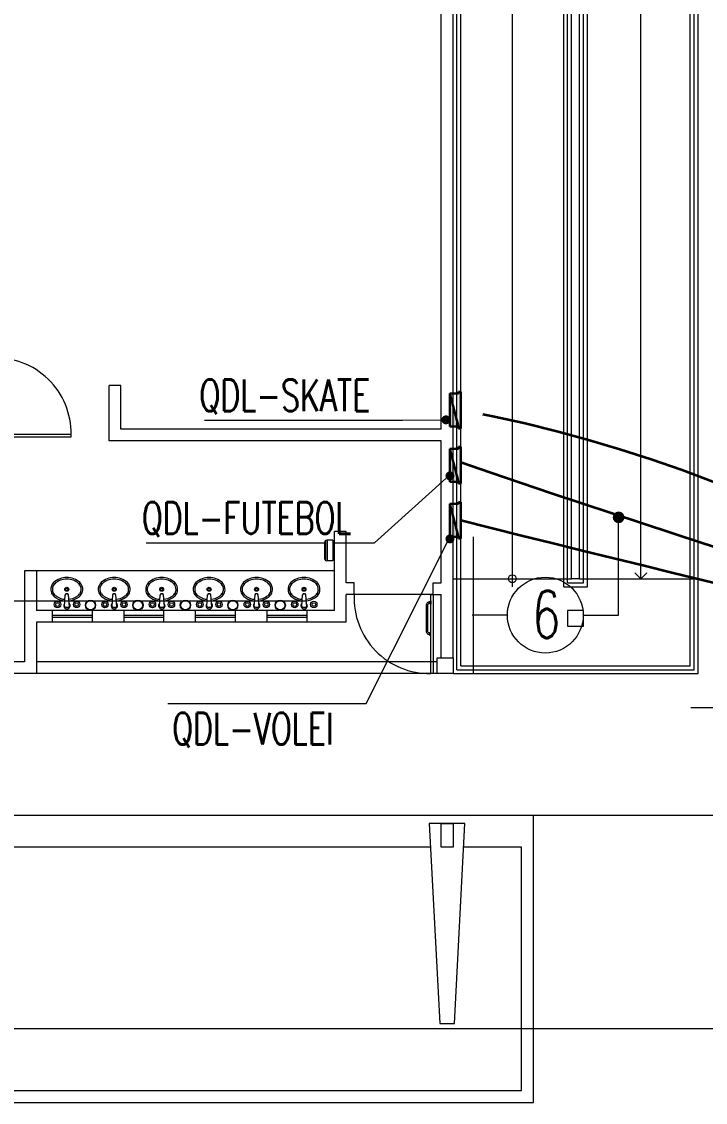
# Model space of a CAD drawing. Header units: millimetres. Extents: x 206 to 837, y 40 to 323.
# Drawn here: x 696.18 to 704.83, y 248.52 to 262.2 of the extents above; entities that cross this region are included whole.
import ezdxf

# ---------------------------------------------------------------- set-up
doc = ezdxf.new("R2010")
doc.units = ezdxf.units.MM
doc.set_wipeout_variables(frame=1)
for name, pattern in [('ACAD_ISO07W100', [3, 0, -3]), ('HIDDEN', [9.525, 6.35, -3.175]), ('HIDDEN2', [4.7625, 3.175, -1.5875])]:
    doc.linetypes.add(name, pattern=pattern)
for name, color, linetype, lineweight in [('I-ARQ', 8, 'Continuous', 0), ('I-CAIXAS', 3, 'Continuous', 30), ('I-ELET_PISO', 5, 'HIDDEN', 35), ('I-LIN_CHAMADA', 9, 'Continuous', 9), ('I-NORMO_ARQ', 9, 'Continuous', 0), ('I-TEXTOS', 2, 'Continuous', 25)]:
    doc.layers.add(name, color=color, linetype=linetype, lineweight=lineweight)
doc.styles.add('ROMANS', font='ROMANS.SHX', dxfattribs={"height": 0.25})

# ---------------------------------------------------------------- blocks, each defined once
blk = doc.blocks.new('QUADRO-DISTRIBUIÇÃO')
blk.add_wipeout([(-0.259, 0.091), (0.256, 0.091), (0.256, 0.061), (0.232, 0.061), (0.232, -0.061), (-0.232, -0.061), (-0.232, 0.061), (-0.259, 0.061)]).dxf.layer = 'I-CAIXAS'
at = {"layer": 'I-CAIXAS'}
blk.add_hatch(color=256, dxfattribs=at).paths.add_polyline_path([(-0.232, -0.061), (0.232, -0.061), (0.232, 0.061)])
for p, q in [((-0.259, 0.061), (-0.259, 0.091)), ((-0.259, 0.091), (0.256, 0.091)), ((-0.232, 0.061), (-0.259, 0.061)), ((-0.232, -0.061), (-0.232, 0.061)), ((0.232, 0.061), (-0.232, -0.061)), ((0.256, 0.061), (0.232, 0.061)), ((0.232, 0.061), (0.232, -0.061)), ((0.256, 0.091), (0.256, 0.061)), ((0.232, -0.061), (-0.232, -0.061)), ((0.232, -0.061), (-0.232, -0.061))]:
    blk.add_line(p, q, dxfattribs=at)
blk.add_solid([(0.256, 0.091), (-0.259, 0.091), (0.256, 0.061), (-0.259, 0.061)], dxfattribs=at)
blk = doc.blocks.new('_Open90')
at = {"color": 0, "linetype": 'ByBlock', "lineweight": -2}
for p, q in [((0, 0), (-1, 0)), ((-0.5, 0.5), (0, 0)), ((0, 0), (-0.5, -0.5))]:
    blk.add_line(p, q, dxfattribs=at)

msp = doc.modelspace()

# ---------------------------------------------------------------- hatches: boundary and pattern name
at = {"layer": 'I-LIN_CHAMADA'}
msp.add_hatch(color=256, dxfattribs=at).paths.add_polyline_path([(703.654, 255.924, 1), (703.803, 255.924, 1)])

# ---------------------------------------------------------------- linework, layer by layer
at = {"layer": 'I-ARQ'}
for p, q in [((703.134, 258.558), (703.134, 273.097)), ((703.134, 258.558), (703.134, 273.097)), ((703.034, 258.558), (703.034, 272.997)), ((703.034, 258.558), (703.034, 272.997)), ((703.084, 258.558), (703.084, 273.047)), ((703.084, 258.558), (703.084, 273.047)), ((703.284, 258.558), (703.284, 272.247)), ((703.284, 258.558), (703.284, 272.247)), ((703.334, 258.558), (703.334, 272.247)), ((703.334, 258.558), (703.334, 272.247)), ((704.634, 254.047), (704.634, 272.247)), ((704.634, 254.047), (704.634, 272.247)), ((704.684, 253.997), (704.684, 272.247)), ((704.684, 253.997), (704.684, 272.247)), ((701.684, 258.558), (701.684, 271.947)), ((701.684, 258.558), (701.684, 271.947)), ((701.734, 258.558), (701.734, 271.947)), ((701.734, 258.558), (701.734, 271.947)), ((703.234, 258.558), (703.234, 271.947)), ((703.234, 258.558), (703.234, 271.947)), ((704.734, 255.147), (704.734, 271.947)), ((704.734, 255.147), (704.734, 271.947)), ((701.484, 258.558), (701.484, 263.422)), ((701.634, 258.558), (701.634, 263.422)), ((701.484, 257.042), (701.484, 258.558)), ((703.034, 255.047), (703.034, 258.558)), ((703.034, 255.047), (703.034, 258.558)), ((703.084, 255.097), (703.084, 258.558)), ((703.084, 255.097), (703.084, 258.558)), ((703.134, 255.147), (703.134, 258.558)), ((703.134, 255.147), (703.134, 258.558)), ((703.234, 255.147), (703.234, 258.558)), ((703.234, 255.147), (703.234, 258.558)), ((703.284, 255.097), (703.284, 258.558)), ((703.284, 255.097), (703.284, 258.558)), ((703.334, 255.047), (703.334, 258.558)), ((703.334, 255.047), (703.334, 258.558)), ((697.284, 256.892), (697.284, 257.592)), ((697.434, 257.592), (697.284, 257.592)), ((697.434, 257.042), (697.434, 257.592)), ((697.434, 257.042), (697.434, 257.59)), ((696.804, 256.972), (695.804, 256.972)), ((696.804, 256.942), (696.804, 256.972)), ((701.484, 257.042), (697.434, 257.042)), ((695.804, 256.942), (696.804, 256.942)), ((701.484, 256.892), (697.284, 256.892)), ((701.484, 255.097), (701.484, 256.892)), ((700.284, 255.747), (700.134, 255.747)), ((700.134, 254.747), (700.134, 255.747)), ((700.284, 255.097), (700.284, 255.747)), ((701.892, 253.947), (701.892, 255.676)), ((696.214, 255.247), (696.214, 254.097)), ((696.364, 255.247), (696.214, 255.247)), ((700.134, 255.247), (696.364, 255.247)), ((696.364, 255.247), (696.364, 254.747)), ((700.384, 255.097), (700.284, 255.097)), ((700.384, 254.947), (700.384, 255.097)), ((701.384, 254.947), (701.384, 255.097)), ((701.384, 255.097), (701.484, 255.097)), ((701.634, 255.147), (703.134, 255.147)), ((701.634, 255.147), (703.134, 255.147)), ((701.684, 253.997), (701.684, 255.147)), ((701.684, 253.997), (701.684, 255.147)), ((701.734, 254.047), (701.734, 255.147)), ((701.734, 254.047), (701.734, 255.147)), ((703.034, 255.047), (703.334, 255.047)), ((703.034, 255.047), (703.334, 255.047)), ((703.084, 255.097), (703.284, 255.097)), ((703.084, 255.097), (703.284, 255.097)), ((703.234, 255.147), (703.134, 255.147)), ((703.234, 255.147), (703.134, 255.147)), ((703.234, 255.147), (704.734, 255.147)), ((703.234, 255.147), (704.734, 255.147)), ((704.734, 253.947), (704.734, 255.147)), ((704.734, 253.947), (704.734, 255.147)), ((696.721, 254.798), (696.73, 254.944)), ((696.783, 254.798), (696.771, 254.944)), ((697.321, 254.798), (697.33, 254.944)), ((697.383, 254.798), (697.371, 254.944)), ((697.921, 254.798), (697.93, 254.944)), ((697.983, 254.798), (697.971, 254.944)), ((698.521, 254.798), (698.53, 254.944)), ((698.583, 254.798), (698.571, 254.944)), ((699.121, 254.798), (699.13, 254.944)), ((699.183, 254.798), (699.171, 254.944)), ((699.721, 254.798), (699.73, 254.944)), ((699.783, 254.798), (699.771, 254.944)), ((700.284, 254.597), (700.284, 254.947)), ((700.384, 254.947), (700.284, 254.947)), ((701.384, 254.947), (700.384, 254.947)), ((701.354, 253.947), (701.354, 254.947)), ((701.354, 254.947), (701.384, 254.947)), ((701.384, 254.947), (701.484, 254.947)), ((701.384, 254.947), (701.384, 253.947)), ((701.484, 254.147), (701.484, 254.947)), ((700.134, 254.747), (696.364, 254.747)), ((700.284, 254.597), (696.364, 254.597)), ((696.364, 254.597), (696.364, 253.947)), ((696.214, 254.097), (695.829, 254.097)), ((696.775, 254.097), (696.364, 254.097)), ((701.434, 254.097), (696.775, 254.097)), ((701.434, 253.947), (701.434, 254.147)), ((701.434, 254.147), (701.634, 254.147)), ((701.434, 253.947), (701.434, 254.147)), ((701.434, 254.147), (701.634, 254.147)), ((701.634, 254.147), (701.634, 253.947)), ((701.634, 254.147), (701.634, 253.947)), ((696.364, 253.947), (695.829, 253.947)), ((696.775, 253.947), (696.364, 253.947)), ((701.434, 253.947), (696.775, 253.947)), ((701.384, 253.947), (701.354, 253.947)), ((701.634, 253.947), (701.434, 253.947)), ((701.634, 253.947), (701.434, 253.947)), ((701.634, 253.947), (704.734, 253.947)), ((701.634, 253.947), (704.734, 253.947)), ((701.684, 253.997), (704.684, 253.997)), ((701.684, 253.997), (704.684, 253.997)), ((701.734, 254.047), (704.634, 254.047)), ((701.734, 254.047), (704.634, 254.047)), ((702.651, 252.152), (688.467, 252.152)), ((701.609, 252.052), (701.459, 252.052)), ((702.651, 248.522), (702.651, 252.152)), ((706.467, 252.152), (702.651, 252.152)), ((701.35, 251.752), (695.768, 251.752)), ((702.501, 251.752), (701.768, 251.752)), ((702.501, 248.672), (702.501, 251.752)), ((751.844, 249.454), (687.294, 249.454)), ((695.842, 248.672), (702.501, 248.672)), ((688.467, 248.522), (702.651, 248.522))]:
    msp.add_line(p, q, dxfattribs=at)
at = {"layer": 'I-ARQ', "linetype": 'HIDDEN2'}
for p, q in [((696.568, 254.597), (696.568, 254.747)), ((696.568, 254.687), (697.068, 254.687)), ((697.068, 254.657), (696.568, 254.657)), ((697.068, 254.747), (697.068, 254.597)), ((697.473, 254.597), (697.473, 254.747)), ((697.473, 254.687), (697.973, 254.687)), ((697.973, 254.657), (697.473, 254.657)), ((697.973, 254.747), (697.973, 254.597)), ((698.378, 254.597), (698.378, 254.747)), ((698.378, 254.687), (698.878, 254.687)), ((698.878, 254.657), (698.378, 254.657)), ((698.878, 254.747), (698.878, 254.597)), ((699.283, 254.597), (699.283, 254.747)), ((699.283, 254.687), (699.783, 254.687)), ((699.783, 254.657), (699.283, 254.657)), ((699.783, 254.747), (699.783, 254.597))]:
    msp.add_line(p, q, dxfattribs=at)
at = {"layer": 'I-ARQ', "ltscale": 0.2}
for p, q in [((703.284, 254.747), (703.084, 254.747)), ((703.084, 254.747), (703.084, 254.547)), ((703.284, 254.547), (703.284, 254.747)), ((703.084, 254.547), (703.284, 254.547))]:
    msp.add_line(p, q, dxfattribs=at)
at = {"layer": 'I-ARQ'}
for points in [[(704.009, 255.297), (704.009, 263.047)], [(704.009, 255.297), (704.009, 263.047)], [(702.384, 262.797), (702.384, 258.558)], [(702.384, 262.797), (702.384, 258.558)], [(702.384, 258.558), (702.384, 255.047)], [(702.384, 258.558), (702.384, 255.047)], [(701.298, 254.815), (701.299, 254.823)], [(701.298, 254.48), (701.298, 254.815)], [(701.299, 254.823), (701.301, 254.831)], [(701.301, 254.831), (701.305, 254.838)], [(701.305, 254.838), (701.311, 254.845)], [(701.311, 254.845), (701.318, 254.85)], [(701.317, 254.82), (701.319, 254.825)], [(701.317, 254.815), (701.317, 254.82)], [(701.317, 254.48), (701.317, 254.815)], [(701.318, 254.85), (701.326, 254.854)], [(701.319, 254.825), (701.322, 254.83)], [(701.322, 254.83), (701.327, 254.834)], [(701.326, 254.854), (701.331, 254.855)], [(701.327, 254.834), (701.33, 254.836)], [(701.33, 254.836), (701.334, 254.837)], [(701.336, 254.856), (701.331, 254.855)], [(701.334, 254.837), (701.337, 254.838)], [(701.336, 254.856), (701.342, 254.856)], [(701.337, 254.838), (701.342, 254.838)], [(701.342, 254.857), (701.342, 254.858)], [(701.342, 254.858), (701.343, 254.858)], [(701.342, 254.837), (701.342, 254.857)], [(701.342, 254.836), (701.342, 254.837)], [(701.343, 254.836), (701.342, 254.836)], [(701.343, 254.836), (701.343, 254.858)], [(701.343, 254.858), (701.347, 254.858)], [(701.343, 254.858), (701.343, 254.858)], [(701.343, 254.836), (701.347, 254.836)], [(701.343, 254.836), (701.343, 254.836)], [(701.348, 254.87), (701.347, 254.87)], [(701.347, 254.87), (701.347, 254.869)], [(701.347, 254.869), (701.347, 254.848)], [(701.347, 254.869), (701.347, 254.869)], [(701.347, 254.848), (701.354, 254.848)], [(701.347, 254.847), (701.347, 254.825)], [(701.347, 254.847), (701.354, 254.847)], [(701.347, 254.825), (701.347, 254.825)], [(701.347, 254.825), (701.347, 254.824)], [(701.347, 254.824), (701.348, 254.824)], [(701.348, 254.87), (701.354, 254.87)], [(701.348, 254.824), (701.354, 254.824)], [(701.352, 254.848), (701.352, 254.847)], [(701.354, 254.87), (701.354, 254.824)], [(701.299, 254.472), (701.298, 254.48)], [(701.301, 254.464), (701.299, 254.472)], [(701.305, 254.456), (701.301, 254.464)], [(701.311, 254.449), (701.305, 254.456)], [(701.318, 254.444), (701.311, 254.449)], [(701.317, 254.475), (701.317, 254.48)], [(701.319, 254.469), (701.317, 254.475)], [(701.326, 254.441), (701.318, 254.444)], [(701.322, 254.465), (701.319, 254.469)], [(701.327, 254.461), (701.322, 254.465)], [(701.334, 254.439), (701.326, 254.441)], [(701.332, 254.458), (701.327, 254.461)], [(701.337, 254.457), (701.332, 254.458)], [(701.342, 254.438), (701.334, 254.439)], [(701.337, 254.457), (701.342, 254.457)], [(701.342, 254.458), (701.343, 254.459)], [(701.342, 254.438), (701.342, 254.458)], [(701.342, 254.458), (701.342, 254.458)], [(701.342, 254.437), (701.342, 254.438)], [(701.343, 254.437), (701.342, 254.437)], [(701.343, 254.436), (701.343, 254.459)], [(701.343, 254.459), (701.347, 254.459)], [(701.343, 254.459), (701.343, 254.459)], [(701.343, 254.436), (701.343, 254.437)], [(701.343, 254.436), (701.347, 254.436)], [(701.347, 254.47), (701.348, 254.471)], [(701.347, 254.469), (701.347, 254.47)], [(701.347, 254.47), (701.347, 254.47)], [(701.347, 254.448), (701.347, 254.469)], [(701.347, 254.448), (701.354, 254.448)], [(701.347, 254.426), (701.347, 254.447)], [(701.347, 254.447), (701.354, 254.447)], [(701.347, 254.425), (701.347, 254.426)], [(701.348, 254.425), (701.347, 254.425)], [(701.347, 254.425), (701.347, 254.425)], [(701.348, 254.471), (701.354, 254.471)], [(701.348, 254.425), (701.354, 254.425)], [(701.352, 254.447), (701.352, 254.448)], [(701.354, 254.425), (701.354, 254.471)], [(701.651, 249.522), (701.784, 252.052), (701.334, 252.052), (701.467, 249.522), (701.651, 249.522)]]:
    msp.add_lwpolyline(points, dxfattribs=at)
msp.add_lwpolyline([(701.634, 252.052), (701.634, 251.752), (701.484, 251.752), (701.484, 252.052)], close=True, dxfattribs=at)
for centre, radius in [((702.384, 255.147), 0.05), ((702.384, 255.147), 0.05), ((696.749, 255.014), 0.0248), ((697.349, 255.014), 0.0248), ((697.949, 255.014), 0.0248), ((698.549, 255.014), 0.0248), ((699.149, 255.014), 0.0248), ((699.749, 255.014), 0.0248), ((696.749, 255.014), 0.0188), ((696.749, 255.014), 0.0146), ((697.349, 255.014), 0.0188), ((697.349, 255.014), 0.0146), ((697.949, 255.014), 0.0188), ((697.949, 255.014), 0.0146), ((698.549, 255.014), 0.0188), ((698.549, 255.014), 0.0146), ((699.149, 255.014), 0.0188), ((699.149, 255.014), 0.0146), ((699.749, 255.014), 0.0188), ((699.749, 255.014), 0.0146), ((696.632, 254.821), 0.0406), ((696.632, 254.821), 0.0228), ((696.873, 254.822), 0.0398), ((696.873, 254.822), 0.0218), ((697.232, 254.821), 0.0406), ((697.232, 254.821), 0.0228), ((697.473, 254.822), 0.0398), ((697.473, 254.822), 0.0218), ((697.832, 254.821), 0.0406), ((697.832, 254.821), 0.0228), ((698.073, 254.822), 0.0398), ((698.073, 254.822), 0.0218), ((698.432, 254.821), 0.0406), ((698.432, 254.821), 0.0228), ((698.673, 254.822), 0.0398), ((698.673, 254.822), 0.0218), ((699.032, 254.821), 0.0406), ((699.032, 254.821), 0.0228), ((699.273, 254.822), 0.0398), ((699.273, 254.822), 0.0218), ((699.632, 254.821), 0.0406), ((699.632, 254.821), 0.0228), ((699.873, 254.822), 0.0398), ((699.873, 254.822), 0.0218)]:
    msp.add_circle(centre, radius, dxfattribs=at)
at = {"layer": 'I-ARQ', "linetype": 'Continuous', "ltscale": 2.5}
for centre, radius in [((697.049, 254.812), 0.065), ((697.049, 254.812), 0.0599), ((697.649, 254.812), 0.065), ((697.649, 254.812), 0.0599), ((698.249, 254.812), 0.065), ((698.249, 254.812), 0.0599), ((698.849, 254.812), 0.065), ((698.849, 254.812), 0.0599), ((699.449, 254.812), 0.065), ((699.449, 254.812), 0.0599)]:
    msp.add_circle(centre, radius, dxfattribs=at)
at = {"layer": 'I-ARQ'}
for centre, radius, start, end in [((695.848, 256.987), 0.956, 359.1118, 92.6331), ((696.67, 255.014), 0.123, 135.6181, 185.5476), ((696.67, 255.014), 0.103, 135.9979, 185.422), ((696.747, 254.914), 0.249, 89.5162, 131.6756), ((696.747, 254.914), 0.228, 89.5162, 131.4959), ((696.751, 254.914), 0.249, 48.3244, 90.4838), ((696.751, 254.914), 0.228, 48.5041, 90.4838), ((696.828, 255.014), 0.103, 354.578, 44.0021), ((696.828, 255.014), 0.123, 354.4524, 44.3819), ((697.27, 255.014), 0.123, 135.6181, 185.5476), ((697.27, 255.014), 0.103, 135.9979, 185.422), ((697.347, 254.914), 0.249, 89.5162, 131.6756), ((697.347, 254.914), 0.228, 89.5162, 131.4959), ((697.351, 254.914), 0.249, 48.3244, 90.4838), ((697.351, 254.914), 0.228, 48.5041, 90.4838), ((697.428, 255.014), 0.103, 354.578, 44.0021), ((697.428, 255.014), 0.123, 354.4524, 44.3819), ((697.87, 255.014), 0.123, 135.6181, 185.5476), ((697.87, 255.014), 0.103, 135.9979, 185.422), ((697.947, 254.914), 0.249, 89.5162, 131.6756), ((697.947, 254.914), 0.228, 89.5162, 131.4959), ((697.951, 254.914), 0.249, 48.3244, 90.4838), ((697.951, 254.914), 0.228, 48.5041, 90.4838), ((698.028, 255.014), 0.103, 354.578, 44.0021), ((698.028, 255.014), 0.123, 354.4524, 44.3819), ((698.47, 255.014), 0.123, 135.6181, 185.5476), ((698.47, 255.014), 0.103, 135.9979, 185.422), ((698.547, 254.914), 0.249, 89.5162, 131.6756), ((698.547, 254.914), 0.228, 89.5162, 131.4959), ((698.551, 254.914), 0.249, 48.3244, 90.4838), ((698.551, 254.914), 0.228, 48.5041, 90.4838), ((698.628, 255.014), 0.103, 354.578, 44.0021), ((698.628, 255.014), 0.123, 354.4524, 44.3819), ((699.07, 255.014), 0.123, 135.6181, 185.5476), ((699.07, 255.014), 0.103, 135.9979, 185.422), ((699.147, 254.914), 0.249, 89.5162, 131.6756), ((699.147, 254.914), 0.228, 89.5162, 131.4959), ((699.151, 254.914), 0.249, 48.3244, 90.4838), ((699.151, 254.914), 0.228, 48.5041, 90.4838), ((699.228, 255.014), 0.103, 354.578, 44.0021), ((699.228, 255.014), 0.123, 354.4524, 44.3819), ((699.67, 255.014), 0.123, 135.6181, 185.5476), ((699.67, 255.014), 0.103, 135.9979, 185.422), ((699.747, 254.914), 0.249, 89.5162, 131.6756), ((699.747, 254.914), 0.228, 89.5162, 131.4959), ((699.751, 254.914), 0.249, 48.3244, 90.4838), ((699.751, 254.914), 0.228, 48.5041, 90.4838), ((699.828, 255.014), 0.103, 354.578, 44.0021), ((699.828, 255.014), 0.123, 354.4524, 44.3819), ((696.675, 255.017), 0.129, 186.8233, 215.4768), ((696.675, 255.017), 0.109, 186.9427, 215.1953), ((696.692, 255.039), 0.155, 218.5159, 239.275), ((696.692, 255.039), 0.135, 218.7467, 239.4245), ((696.747, 255.115), 0.249, 237.2625, 264.855), ((696.747, 255.115), 0.229, 237.172, 264.7119), ((696.75, 254.936), 0.0225, 22.02, 157.98), ((696.751, 255.115), 0.229, 276.2293, 302.828), ((696.751, 255.115), 0.249, 276.0812, 302.7375), ((696.806, 255.039), 0.135, 300.5755, 321.2533), ((696.806, 255.039), 0.155, 300.725, 321.4841), ((696.823, 255.017), 0.109, 324.8047, 353.0573), ((696.823, 255.017), 0.129, 324.5232, 353.1767), ((697.275, 255.017), 0.129, 186.8233, 215.4768), ((697.275, 255.017), 0.109, 186.9427, 215.1953), ((697.292, 255.039), 0.155, 218.5159, 239.275), ((697.292, 255.039), 0.135, 218.7467, 239.4245), ((697.347, 255.115), 0.249, 237.2625, 264.855), ((697.347, 255.115), 0.229, 237.172, 264.7119), ((697.35, 254.936), 0.0225, 22.02, 157.98), ((697.351, 255.115), 0.229, 276.2293, 302.828), ((697.351, 255.115), 0.249, 276.0812, 302.7375), ((697.406, 255.039), 0.135, 300.5755, 321.2533), ((697.406, 255.039), 0.155, 300.725, 321.4841), ((697.423, 255.017), 0.109, 324.8047, 353.0573), ((697.423, 255.017), 0.129, 324.5232, 353.1767), ((697.875, 255.017), 0.129, 186.8233, 215.4768), ((697.875, 255.017), 0.109, 186.9427, 215.1953), ((697.892, 255.039), 0.155, 218.5159, 239.275), ((697.892, 255.039), 0.135, 218.7467, 239.4245), ((697.947, 255.115), 0.249, 237.2625, 264.855), ((697.947, 255.115), 0.229, 237.172, 264.7119), ((697.95, 254.936), 0.0225, 22.02, 157.98), ((697.951, 255.115), 0.229, 276.2293, 302.828), ((697.951, 255.115), 0.249, 276.0812, 302.7375), ((698.006, 255.039), 0.135, 300.5755, 321.2533), ((698.006, 255.039), 0.155, 300.725, 321.4841), ((698.023, 255.017), 0.109, 324.8047, 353.0573), ((698.023, 255.017), 0.129, 324.5232, 353.1767), ((698.475, 255.017), 0.129, 186.8233, 215.4768), ((698.475, 255.017), 0.109, 186.9427, 215.1953), ((698.492, 255.039), 0.155, 218.5159, 239.275), ((698.492, 255.039), 0.135, 218.7467, 239.4245), ((698.547, 255.115), 0.249, 237.2625, 264.855), ((698.547, 255.115), 0.229, 237.172, 264.7119), ((698.55, 254.936), 0.0225, 22.02, 157.98), ((698.551, 255.115), 0.229, 276.2293, 302.828), ((698.551, 255.115), 0.249, 276.0812, 302.7375), ((698.606, 255.039), 0.135, 300.5755, 321.2533), ((698.606, 255.039), 0.155, 300.725, 321.4841), ((698.623, 255.017), 0.109, 324.8047, 353.0573), ((698.623, 255.017), 0.129, 324.5232, 353.1767), ((699.075, 255.017), 0.129, 186.8233, 215.4768), ((699.075, 255.017), 0.109, 186.9427, 215.1953), ((699.092, 255.039), 0.155, 218.5159, 239.275), ((699.092, 255.039), 0.135, 218.7467, 239.4245), ((699.147, 255.115), 0.249, 237.2625, 264.855), ((699.147, 255.115), 0.229, 237.172, 264.7119), ((699.15, 254.936), 0.0225, 22.02, 157.98), ((699.151, 255.115), 0.229, 276.2293, 302.828), ((699.151, 255.115), 0.249, 276.0812, 302.7375), ((699.206, 255.039), 0.135, 300.5755, 321.2533), ((699.206, 255.039), 0.155, 300.725, 321.4841), ((699.223, 255.017), 0.109, 324.8047, 353.0573), ((699.223, 255.017), 0.129, 324.5232, 353.1767), ((699.675, 255.017), 0.129, 186.8233, 215.4768), ((699.675, 255.017), 0.109, 186.9427, 215.1953), ((699.692, 255.039), 0.155, 218.5159, 239.275), ((699.692, 255.039), 0.135, 218.7467, 239.4245), ((699.747, 255.115), 0.249, 237.2625, 264.855), ((699.747, 255.115), 0.229, 237.172, 264.7119), ((699.75, 254.936), 0.0225, 22.02, 157.98), ((699.751, 255.115), 0.229, 276.2293, 302.828), ((699.751, 255.115), 0.249, 276.0812, 302.7375), ((699.806, 255.039), 0.135, 300.5755, 321.2533), ((699.806, 255.039), 0.155, 300.725, 321.4841), ((699.823, 255.017), 0.109, 324.8047, 353.0573), ((699.823, 255.017), 0.129, 324.5232, 353.1767), ((701.339, 254.903), 0.956, 177.3669, 270.8882), ((696.751, 254.807), 0.0405, 135.9756, 47.3975), ((696.752, 254.835), 0.0483, 230.0629, 309.9371), ((697.351, 254.807), 0.0405, 135.9756, 47.3975), ((697.352, 254.835), 0.0483, 230.0629, 309.9371), ((697.951, 254.807), 0.0405, 135.9756, 47.3975), ((697.952, 254.835), 0.0483, 230.0629, 309.9371), ((698.551, 254.807), 0.0405, 135.9756, 47.3975), ((698.552, 254.835), 0.0483, 230.0629, 309.9371), ((699.151, 254.807), 0.0405, 135.9756, 47.3975), ((699.152, 254.835), 0.0483, 230.0629, 309.9371), ((699.751, 254.807), 0.0405, 135.9756, 47.3975), ((699.752, 254.835), 0.0483, 230.0629, 309.9371)]:
    msp.add_arc(centre, radius, start, end, dxfattribs=at)
at = {"layer": 'I-LIN_CHAMADA'}
for p, q in [((698.492, 257.154), (700.997, 257.154)), ((697.753, 255.602), (700.643, 255.602)), ((699.784, 254.865), (693.285, 254.865)), ((702.321, 254.687), (701.875, 254.687)), ((703.281, 254.687), (703.728, 254.687)), ((698.026, 253.57), (700.537, 253.57)), ((704.641, 253.517), (705.061, 253.517))]:
    msp.add_line(p, q, dxfattribs=at)
at = {"layer": 'I-LIN_CHAMADA', "lineweight": 0}
msp.add_circle((702.801, 254.687), 0.48, dxfattribs=at)
at = {"layer": 'I-NORMO_ARQ'}
msp.add_line((703.728, 254.687), (703.729, 255.927), dxfattribs=at)

# ---------------------------------------------------------------- block references
at = {"layer": 'I-ARQ', "xscale": 0.15, "yscale": 0.15, "zscale": 0.15, "rotation": 270.0000002751138}
msp.add_blockref('_Open90', (704.009, 255.147), dxfattribs=at)
msp.add_blockref('_Open90', (704.009, 255.147), dxfattribs=at)
at = {"layer": 'I-CAIXAS', "xscale": 0.900000000372529, "yscale": 0.900000000372529, "zscale": 0.900000000372529, "rotation": 270}
for p in [(701.65, 257.281), (701.65, 256.583), (701.65, 255.885)]:
    msp.add_blockref('QUADRO-DISTRIBUIÇÃO', p, dxfattribs=at)

# ---------------------------------------------------------------- texts
at = {"layer": 'I-TEXTOS', "style": 'ROMANS', "width": 0.7}
for s, p in [('QDL-SKATE', (698.427, 257.269)), ('QDL-FUTEBOL', (697.699, 255.717)), ('QDL-VOLEI', (698.083, 253.052))]:
    msp.add_text(s, height=0.4, dxfattribs=at).set_placement(p)
at = {"layer": 'I-TEXTOS', "color": 2, "style": 'ROMANS', "width": 0.7}
msp.add_text('6', height=0.6, dxfattribs=at).set_placement((702.633, 254.396))

# ---------------------------------------------------------------- next in the draw order: hatches: boundary and pattern name
at = {"layer": 'I-LIN_CHAMADA'}
for points in [[(701.487, 257.158, -1), (701.602, 257.158, -1)], [(701.538, 256.448, -1), (701.652, 256.448, -1)], [(701.538, 255.651, -1), (701.652, 255.651, -1)]]:
    msp.add_hatch(color=256, dxfattribs=at).paths.add_polyline_path(points)

# ---------------------------------------------------------------- next in the draw order: linework, layer by layer
at = {"layer": 'I-ARQ'}
for p, q in [((701.634, 254.147), (701.634, 258.558)), ((701.684, 255.147), (701.684, 258.558)), ((701.684, 255.147), (701.684, 258.558)), ((701.734, 255.147), (701.734, 258.558)), ((701.734, 255.147), (701.734, 258.558))]:
    msp.add_line(p, q, dxfattribs=at)
at = {"layer": 'I-ELET_PISO'}
for centre, radius, start, end in [((698.452, 239.727), 17.86, 58.1274, 79.4181), ((759.47, 424.618), 177.641, 251.03259, 253.11773), ((802.821, 659.734), 416.307, 255.94661, 256.81761)]:
    msp.add_arc(centre, radius, start, end, dxfattribs=at)
at = {"layer": 'I-LIN_CHAMADA'}
for p, q in [((700.997, 257.154), (701.544, 257.16)), ((700.643, 255.602), (701.544, 256.417)), ((700.537, 253.57), (701.566, 255.614))]:
    msp.add_line(p, q, dxfattribs=at)

# ---------------------------------------------------------------- next in the draw order: wipeouts: each hides what was drawn before it
at = {"linetype": 'ACAD_ISO07W100'}
msp.add_wipeout([(700.039, 255.634), (700.115, 255.634), (700.115, 255.607), (700.134, 255.607), (700.134, 255.401), (700.115, 255.401), (700.115, 255.374), (700.039, 255.374), (700.031, 255.375), (700.026, 255.377), (700.023, 255.379), (700.019, 255.382), (700.016, 255.384), (700.013, 255.388), (700.01, 255.394), (700.009, 255.399), (700.009, 255.404), (700.009, 255.604), (700.009, 255.609), (700.011, 255.613), (700.013, 255.619), (700.016, 255.623), (700.019, 255.626), (700.023, 255.629), (700.026, 255.631), (700.029, 255.632), (700.033, 255.633)], dxfattribs=at).dxf.layer = 'I-ARQ'

# ---------------------------------------------------------------- next in the draw order: linework, layer by layer
at = {"layer": 'I-ARQ'}
for p, q in [((700.009, 255.604), (700.009, 255.404)), ((700.014, 255.62), (700.014, 255.388)), ((700.023, 255.629), (700.023, 255.379)), ((700.115, 255.634), (700.039, 255.634)), ((700.043, 255.634), (700.043, 255.374)), ((700.115, 255.634), (700.115, 255.374)), ((700.134, 255.607), (700.115, 255.607)), ((700.134, 255.401), (700.134, 255.607)), ((700.115, 255.374), (700.039, 255.374)), ((700.134, 255.401), (700.115, 255.401))]:
    msp.add_line(p, q, dxfattribs=at)
for centre, start, end in [((700.039, 255.604), 90, 180), ((700.039, 255.404), 180, 270)]:
    msp.add_arc(centre, 0.03, start, end, dxfattribs=at)

doc.saveas('drawing.dxf')
